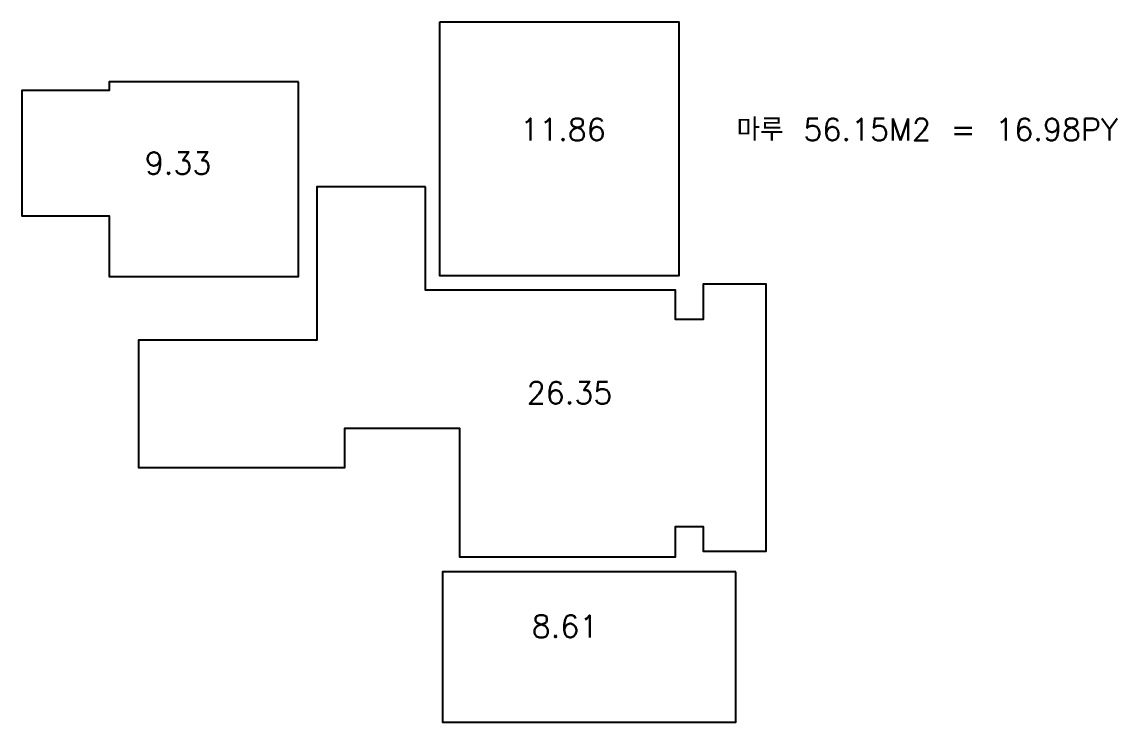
# Model space of a CAD drawing. Header units: inches. Extents: x -192760 to -100777, y -168280 to -114728.
# Drawn here: x -134713 to -119407, y -168280 to -158490 of the extents above; entities that cross this region are included whole.
import ezdxf
from ezdxf.enums import TextEntityAlignment as Align

# ---------------------------------------------------------------- set-up
doc = ezdxf.new("R2010")
doc.units = ezdxf.units.IN
doc.header["$LTSCALE"] = 50
doc.header["$MEASUREMENT"] = 0
doc.layers.add('7', color=7, linetype='Continuous')
doc.styles.get("Standard").update_dxf_attribs({"font": 'txt.shx', "bigfont": 'whgtxt.shx'})

msp = doc.modelspace()

# ---------------------------------------------------------------- linework, layer by layer
at = {"layer": '7'}
for points in [[(-128873.2, -158490.1), (-125533.2, -158490.1), (-125533.2, -162040.1), (-128873.2, -162040.1)], [(-124733.2, -166180.1), (-128833.2, -166180.1), (-128833.2, -168280.1), (-124733.2, -168280.1)]]:
    msp.add_lwpolyline(points, close=True, dxfattribs=at)
for points in [[(-130848.2, -159330.1), (-133493.2, -159330.1), (-133493.2, -159450.1), (-134713.2, -159450.1), (-134713.2, -161200.1), (-133493.2, -161200.1), (-133493.2, -162050.1), (-130848.2, -162050.1), (-130848.2, -159330.1)], [(-129073.2, -160795.1), (-130593.2, -160795.1), (-130593.2, -162940.1), (-133082.2, -162940.1), (-133082.2, -164720.1), (-130202.2, -164720.1), (-130202.2, -164170.1), (-128598.2, -164170.1), (-128598.2, -165969.1), (-125578.2, -165969.1), (-125578.2, -165544.1), (-125193.2, -165544.1), (-125193.2, -165892.1), (-124313.2, -165892.1), (-124313.2, -162157.1), (-125193.2, -162157.1), (-125193.2, -162652.1), (-125578.2, -162652.1), (-125578.2, -162240.1), (-129073.2, -162240.1), (-129073.2, -160795.1)]]:
    msp.add_lwpolyline(points, dxfattribs=at)

# ---------------------------------------------------------------- texts
for s, height, p in [('11.86', 310.35, (-126552.2, -160150.2)), ('마루 56.15M2 = 16.98PY', 310.351, (-119393.6, -160150.2)), ('9.33', 310.35, (-132064.8, -160620.2)), ('26.35', 310.35, (-126460.7, -163831.8)), ('8.61', 310.35, (-126656.7, -167095.7))]:
    msp.add_text(s, height=height, dxfattribs=at).set_placement(p, align=Align.RIGHT)

doc.saveas('drawing.dxf')
